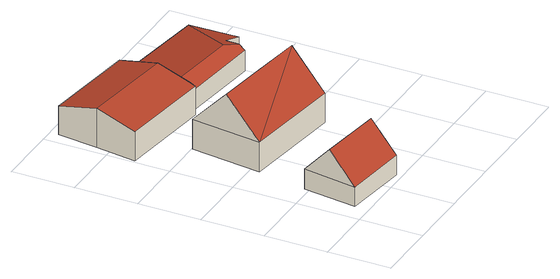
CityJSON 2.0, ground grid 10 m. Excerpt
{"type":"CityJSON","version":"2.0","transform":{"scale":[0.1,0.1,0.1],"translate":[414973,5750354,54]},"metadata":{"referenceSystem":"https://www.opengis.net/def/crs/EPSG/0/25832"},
"CityObjects":{
"building1":{"type":"Building","attributes":{"Gemeindeschluessel":"05570040","Geometrietyp2DReferenz":"3000","function":"31001_2700","roofType":"5000","measuredHeight":7.96},"geometry":[{"type":"Solid","lod":"2","boundaries":[[[[0,1,2,3]],[[4,5,1,0]],[[6,7,5,4]],[[8,9,7,6]],[[3,2,9,8]],[[4,0,10,11]],[[11,10,3,8,6]],[[3,10,0]],[[4,11,6]],[[1,5,7,9,2]]]],"semantics":{"surfaces":[{"type":"WallSurface"},{"type":"RoofSurface"},{"type":"GroundSurface"}],"values":[[0,0,0,0,0,1,1,0,0,2]]}}]},
"building2":{"type":"Building","attributes":{"Gemeindeschluessel":"05570040","Geometrietyp2DReferenz":"3000","function":"31001_2700","roofType":"3100","measuredHeight":6.43},"geometry":[{"type":"Solid","lod":"2","boundaries":[[[[12,13,14,15]],[[16,17,13,12]],[[18,19,17,16]],[[20,21,19,18]],[[22,23,21,20]],[[24,25,23,22]],[[15,14,25,24]],[[18,16,12,20]],[[15,24,22,20,12]],[[13,17,19,21,23,25,14]]]],"semantics":{"surfaces":[{"type":"WallSurface"},{"type":"RoofSurface"},{"type":"GroundSurface"}],"values":[[0,0,0,0,0,0,0,1,1,2]]}}]},
"building3":{"type":"Building","attributes":{"Gemeindeschluessel":"05570040","Geometrietyp2DReferenz":"3000","function":"31001_2700","roofType":"3100","measuredHeight":10.85},"geometry":[{"type":"Solid","lod":"2","boundaries":[[[[26,27,28,29]],[[30,31,27,26]],[[32,33,31,30]],[[29,28,33,32]],[[26,34,30]],[[32,35,29]],[[35,34,26]],[[26,29,35]],[[34,35,32]],[[32,30,34]],[[27,31,33,28]]]],"semantics":{"surfaces":[{"type":"WallSurface"},{"type":"RoofSurface"},{"type":"GroundSurface"}],"values":[[0,0,0,0,0,0,1,1,1,1,2]]}}]},
"building4":{"type":"Building","attributes":{"Gemeindeschluessel":"05570040","Geometrietyp2DReferenz":"3000","function":"31001_2700","roofType":"5000","measuredHeight":4.68},"geometry":[{"type":"Solid","lod":"2","boundaries":[[[[36,19,23,37]],[[38,39,19,36]],[[40,41,39,38]],[[42,43,41,40]],[[44,45,43,42]],[[37,23,45,44]],[[46,42,40,38,47,48]],[[47,36,49,48]],[[46,48,49,37,44]],[[42,46,44]],[[37,49,36]],[[36,47,38]],[[19,39,41,43,45,23]]]],"semantics":{"surfaces":[{"type":"WallSurface"},{"type":"RoofSurface"},{"type":"GroundSurface"}],"values":[[0,0,0,0,0,0,1,1,1,0,0,0,2]]}}]}
},
"vertices":[
[43,108,43],[43,108,10],[31,22,10],[31,22,41],[147,94,43],[147,94,10],[139,36,72],[139,36,10],[136,9,42],[136,9,10],[37,66,89],[141,52,89],
[13,421,75],[13,421,11],[4,357,11],[4,357,58],[21,486,58],[21,486,11],[174,466,58],[174,466,11],[165,401,75],[165,401,11],[158,346,61],[158,346,11],[156,337,58],[156,337,11],
[232,276,60],[232,276,12],[69,298,12],[69,298,60],[218,163,60],[218,163,12],[54,185,60],[54,185,12],[225,219,120],[62,241,120],
[174,466,32],[158,346,44],[345,442,32],[345,442,11],[333,357,41],[333,357,11],[302,362,50],[302,362,11],[297,329,45],[297,329,11],[299,340,52],[344,442,32],[277,353,58],[161,368,58]
]}
